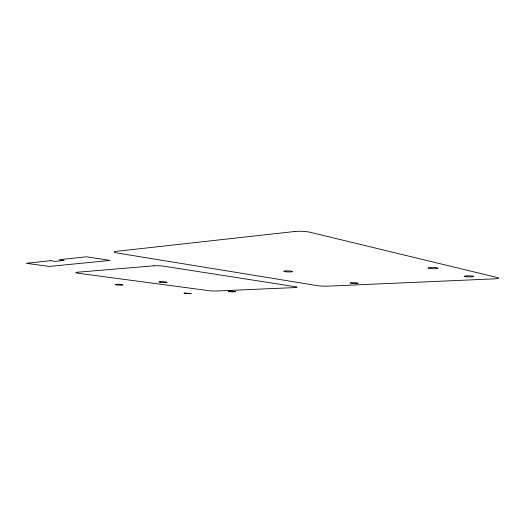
<?xml version="1.0" encoding="UTF-8"?>
<svg xmlns="http://www.w3.org/2000/svg" width="525" height="525" viewBox="0 0 525 525"><rect width="100%" height="100%" fill="white"/><g stroke="black" fill="none" stroke-linecap="round" stroke-linejoin="round"><path stroke-width="0.79" d="M184.085 293.167L191.192 293.56L184.118 293.147M294.571 231.518L115.927 251.383A8.662 1.129 3.8 0 0 117.718 253.089L318.032 285.738A6.569 0.663 2 0 0 327.187 286.164L494.051 278.88A8.223 0.906 0.5 0 0 497.969 277.712L310.072 232.26A10.907 1.851 1.8 0 0 294.571 231.518M50.413 260.689L26.25 263.294L49.206 266.424L110.184 260.439L86.454 256.804L59.299 259.731L64.05 260.42L55.138 261.365L50.413 260.689M153.858 265.801L76.919 272.272A6.812 0.682 3.8 0 0 78.802 273.341L208.523 290.62A5.696 0.505 2.8 0 0 216.523 290.994L294.722 287.582A6.3 0.617 2.2 0 0 295.503 286.742L164.535 266.3A7.54 0.873 3.3 0 0 153.858 265.801M230.088 291.71A3.773 0.335 2.7 0 0 235.777 291.683A3.773 0.335 2.7 0 0 230.153 291.126A3.773 0.335 2.7 0 0 230.088 291.71M160.696 282.312A4.147 0.4 3.2 0 0 167.114 282.358A4.147 0.4 3.2 0 0 161.136 281.643A4.147 0.4 3.2 0 0 160.696 282.312M116.865 284.885A3.918 0.348 3.4 0 0 122.968 284.983A3.918 0.348 3.4 0 0 117.37 284.314A3.918 0.348 3.4 0 0 116.865 284.885M466.423 276.793A4.764 0.538 0.6 0 0 473.694 276.432A4.764 0.538 0.6 0 0 466.673 275.868A4.764 0.538 0.6 0 0 466.423 276.793M352.104 283.395A4.023 0.42 1.7 0 0 358.227 283.224A4.023 0.42 1.7 0 0 352.295 282.667A4.023 0.42 1.7 0 0 352.104 283.395M285.849 271.773A4.41 0.525 2.2 0 0 292.504 271.576A4.41 0.525 2.2 0 0 285.948 270.867A4.41 0.525 2.2 0 0 285.849 271.773M430.362 268.597A5.04 0.623 0.8 0 0 438.158 268.216A5.04 0.623 0.8 0 0 430.867 267.52A5.04 0.623 0.8 0 0 430.362 268.597"/></g></svg>
